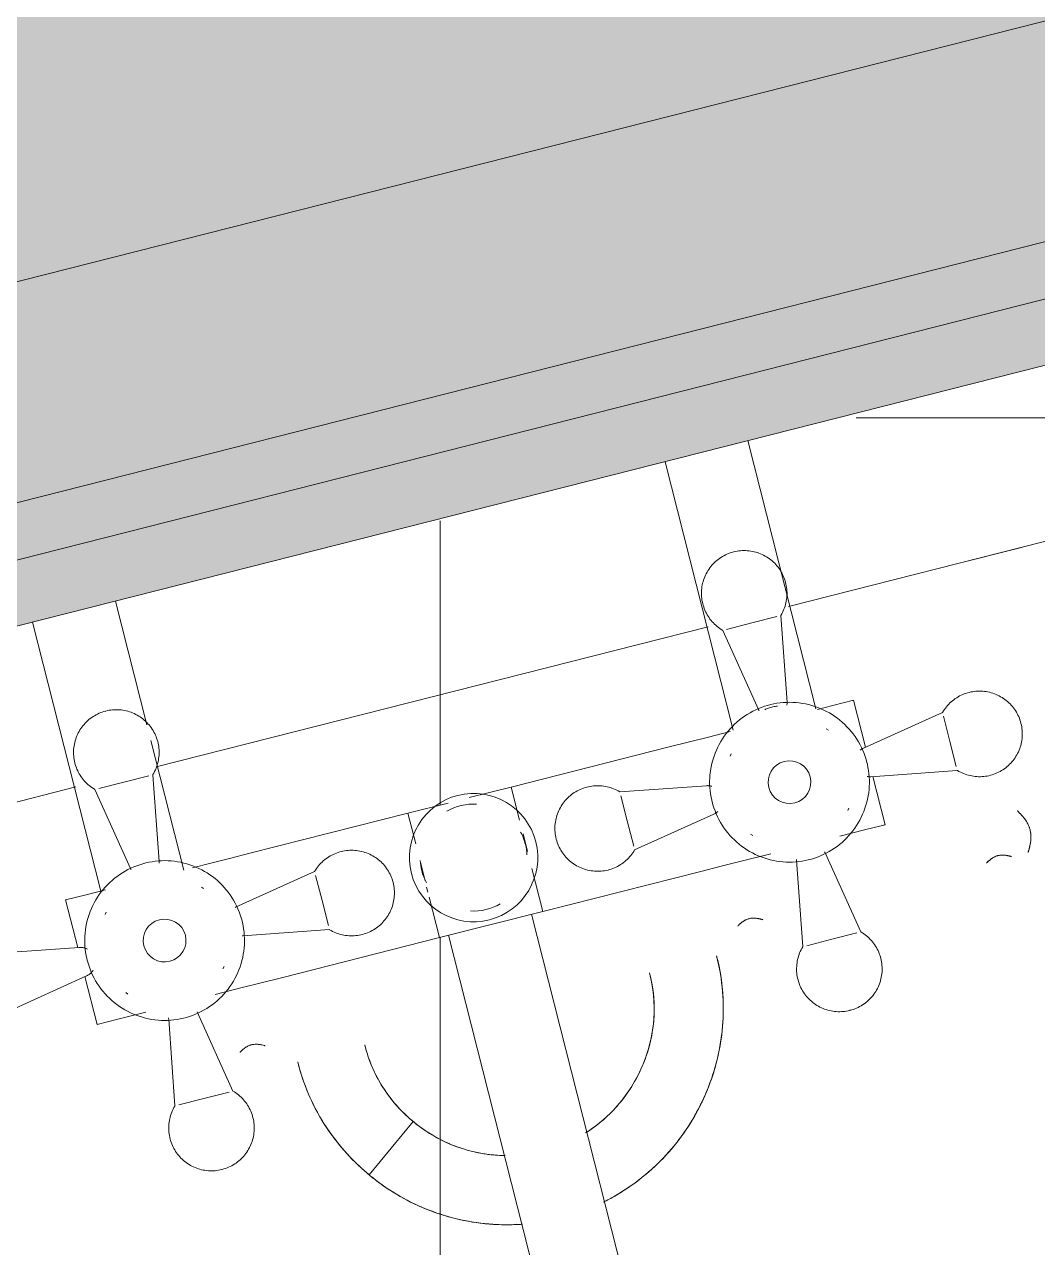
# Model space of a CAD drawing. Header units: metres. Extents: x -227.9 to -140, y 38 to 92.1.
# Drawn here: x -158.7971 to -158.5603, y 60.7061 to 60.9919 of the extents above; entities that cross this region are included whole.
import ezdxf

# ---------------------------------------------------------------- set-up
doc = ezdxf.new("R2010")
doc.units = ezdxf.units.M
for name, color, linetype, lineweight in [('A-FLOR-PATT', 7, 'Continuous', 5), ('A-WALL', 7, 'Continuous', 5), ('I-WALL', 7, 'Continuous', 5), ('Q-SPCQ', 7, 'Continuous', 5)]:
    doc.layers.add(name, color=color, linetype=linetype, lineweight=lineweight)

msp = doc.modelspace()

# ---------------------------------------------------------------- hatches: boundary and pattern name
at = {"layer": 'I-WALL', "true_color": 0xaaaaaa}
for points in [[(-158.99726, 60.88143), (-158.35418, 61.04456), (-158.37874, 61.1415), (-159.02187, 60.97836), (-159.00442, 60.90966)], [(-159.03342, 60.82067), (-158.39037, 60.9838), (-158.40265, 61.03227), (-159.04572, 60.86914)], [(-159.04282, 60.80488), (-158.39977, 60.968), (-158.40297, 60.98061), (-159.04602, 60.81748)], [(-159.05367, 60.78665), (-158.41063, 60.94977), (-158.41431, 60.96432), (-159.05736, 60.80119)]]:
    msp.add_hatch(color=253, dxfattribs=at).paths.add_polyline_path(points)

# ---------------------------------------------------------------- linework, layer by layer
at = {"layer": 'A-FLOR-PATT', "color": 9, "linetype": 'Continuous', "true_color": 0xc0c0c0}
for p, q in [((-158.60275, 60.9), (-158.39802, 60.9)), ((-158.7, 60.80955), (-158.7, 60.87591)), ((-158.7, 59.90265), (-158.7, 60.77852))]:
    msp.add_line(p, q, dxfattribs=at)
at = {"layer": 'A-WALL'}
for p, q in [((-158.99726, 60.88143), (-158.35418, 61.04456)), ((-159.03342, 60.82067), (-158.39037, 60.9838))]:
    msp.add_line(p, q, dxfattribs=at)
at = {"layer": 'I-WALL', "lineweight": 13}
for p, q in [((-159.04282, 60.80488), (-158.39977, 60.968)), ((-159.05367, 60.78665), (-158.41063, 60.94977))]:
    msp.add_line(p, q, dxfattribs=at)
at = {"layer": 'Q-SPCQ', "color": 9, "lineweight": 9, "true_color": 0xc0c0c0}
for p, q in [((-158.61214, 60.83197), (-158.62801, 60.89463)), ((-158.6474, 60.88971), (-158.6315, 60.82696)), ((-158.61855, 60.8559), (-158.53453, 60.87718)), ((-158.57961, 60.86576), (-158.5641, 60.86969)), ((-158.5641, 60.86969), (-158.57961, 60.86576)), ((-158.76851, 60.82822), (-158.77583, 60.85713)), ((-158.62714, 60.85202), (-158.62126, 60.85351)), ((-158.61889, 60.83351), (-158.62035, 60.85374)), ((-158.79522, 60.85221), (-158.7793, 60.78938)), ((-158.76638, 60.81844), (-158.63728, 60.85115)), ((-158.63301, 60.85053), (-158.62714, 60.85202)), ((-158.63392, 60.8503), (-158.62557, 60.83182)), ((-158.60818, 60.83274), (-158.60333, 60.83396)), ((-158.60333, 60.83396), (-158.6035, 60.83392)), ((-158.60055, 60.82297), (-158.60333, 60.83396)), ((-158.61178, 60.83182), (-158.60818, 60.83274)), ((-158.58253, 60.83113), (-158.60102, 60.82278)), ((-158.5823, 60.83023), (-158.58081, 60.82435)), ((-158.64165, 60.82426), (-158.63726, 60.82537)), ((-158.63726, 60.82537), (-158.63214, 60.82666)), ((-158.60922, 60.82696), (-158.60971, 60.82731)), ((-158.75991, 60.79429), (-158.76759, 60.82458)), ((-158.68335, 60.81369), (-158.64642, 60.82305)), ((-158.64642, 60.82305), (-158.64165, 60.82426)), ((-158.58081, 60.82435), (-158.57932, 60.81847)), ((-158.63194, 60.82146), (-158.63219, 60.82091)), ((-158.7739, 60.81484), (-158.76803, 60.81632)), ((-158.76566, 60.79632), (-158.76712, 60.81656)), ((-158.59933, 60.8161), (-158.57909, 60.81756)), ((-158.87091, 60.79196), (-158.78511, 60.8137)), ((-158.77978, 60.81335), (-158.7739, 60.81484)), ((-158.69315, 60.81121), (-158.68335, 60.81369)), ((-158.68335, 60.81369), (-158.6814, 60.80597)), ((-158.63771, 60.814), (-158.65794, 60.81254)), ((-158.59597, 60.80488), (-158.59882, 60.81616)), ((-158.78069, 60.81312), (-158.77234, 60.79463)), ((-158.65622, 60.80575), (-158.65771, 60.81163)), ((-158.7075, 60.80757), (-158.6981, 60.80995)), ((-158.60467, 60.80817), (-158.60442, 60.80872)), ((-158.74443, 60.79821), (-158.7075, 60.80757)), ((-158.7075, 60.80757), (-158.70568, 60.80042)), ((-158.65473, 60.79988), (-158.65622, 60.80575)), ((-158.6545, 60.79897), (-158.63602, 60.80732)), ((-158.59597, 60.80488), (-158.60081, 60.80365)), ((-158.59613, 60.80484), (-158.59597, 60.80488)), ((-158.68057, 60.80272), (-158.67953, 60.79861)), ((-158.6274, 60.80267), (-158.6269, 60.80232)), ((-158.60081, 60.80365), (-158.60651, 60.80221)), ((-158.75359, 60.79589), (-158.7492, 60.797)), ((-158.7492, 60.797), (-158.74443, 60.79821)), ((-158.62989, 60.79629), (-158.63428, 60.79518)), ((-158.62268, 60.79811), (-158.62989, 60.79629)), ((-158.61665, 60.79662), (-158.61666, 60.79676)), ((-158.61665, 60.79662), (-158.61519, 60.77638)), ((-158.60162, 60.77982), (-158.60997, 60.79831)), ((-158.75785, 60.79482), (-158.75359, 60.79589)), ((-158.7293, 60.79395), (-158.74779, 60.7856)), ((-158.70459, 60.79611), (-158.70349, 60.79177)), ((-158.67852, 60.79461), (-158.67599, 60.78461)), ((-158.63905, 60.79397), (-158.67599, 60.78461)), ((-158.63428, 60.79518), (-158.63905, 60.79397)), ((-158.72907, 60.79304), (-158.72758, 60.78716)), ((-158.78752, 60.7873), (-158.78267, 60.78853)), ((-158.78267, 60.78853), (-158.7782, 60.78966)), ((-158.75528, 60.78995), (-158.75577, 60.7903)), ((-158.70312, 60.79032), (-158.70283, 60.78914)), ((-158.70252, 60.78793), (-158.70013, 60.77849)), ((-158.78735, 60.78734), (-158.78752, 60.7873)), ((-158.78752, 60.7873), (-158.78469, 60.77616)), ((-158.7479, 60.78555), (-158.74779, 60.7856)), ((-158.72758, 60.78716), (-158.72609, 60.78129)), ((-158.778, 60.78445), (-158.77826, 60.7839)), ((-158.67599, 60.78461), (-158.70013, 60.77849)), ((-158.6479, 60.66277), (-158.6786, 60.78395)), ((-158.74609, 60.77892), (-158.72586, 60.78038)), ((-158.60253, 60.77959), (-158.60841, 60.7781)), ((-158.74609, 60.77892), (-158.74623, 60.77891)), ((-158.70013, 60.77849), (-158.73707, 60.76913)), ((-158.69799, 60.77903), (-158.6612, 60.63385)), ((-158.60841, 60.7781), (-158.61428, 60.77661)), ((-158.78432, 60.77621), (-158.80456, 60.77475)), ((-158.75073, 60.77116), (-158.75048, 60.77171)), ((-158.80112, 60.76118), (-158.78263, 60.76953)), ((-158.78298, 60.76939), (-158.78015, 60.75822)), ((-158.74184, 60.76792), (-158.74622, 60.76681)), ((-158.73707, 60.76913), (-158.74184, 60.76792)), ((-158.77346, 60.76567), (-158.77297, 60.76531)), ((-158.74622, 60.76681), (-158.75257, 60.7652)), ((-158.7753, 60.75944), (-158.78015, 60.75822)), ((-158.76874, 60.76111), (-158.7753, 60.75944)), ((-158.76342, 60.75943), (-158.76196, 60.7392)), ((-158.74839, 60.74263), (-158.75674, 60.76112)), ((-158.78015, 60.75822), (-158.77998, 60.75826)), ((-158.7493, 60.7424), (-158.75518, 60.74092)), ((-158.75518, 60.74092), (-158.76105, 60.73943))]:
    msp.add_line(p, q, dxfattribs=at)
at = {"layer": 'Q-SPCQ', "color": 9, "lineweight": 9, "true_color": 0xc0c0c0, "flags": 128}
for points in [[(-158.63392, 60.8503), (-158.63426, 60.85051), (-158.6346, 60.85073), (-158.63492, 60.85097), (-158.63523, 60.85122), (-158.63554, 60.85148), (-158.63583, 60.85175), (-158.63611, 60.85203), (-158.63639, 60.85232), (-158.63664, 60.85263), (-158.63689, 60.85294), (-158.63712, 60.85327), (-158.63734, 60.8536), (-158.63755, 60.85395), (-158.63774, 60.8543), (-158.63792, 60.85465), (-158.63809, 60.85502), (-158.63824, 60.85539), (-158.63837, 60.85577), (-158.63849, 60.85615), (-158.6386, 60.85653), (-158.63868, 60.85692), (-158.63876, 60.85732), (-158.63881, 60.85771), (-158.63886, 60.85811), (-158.63888, 60.85851), (-158.63889, 60.85891), (-158.63888, 60.85931), (-158.63886, 60.85971), (-158.63882, 60.86011), (-158.63877, 60.8605), (-158.6387, 60.8609), (-158.63861, 60.86129), (-158.63851, 60.86167), (-158.63839, 60.86206), (-158.63826, 60.86243), (-158.63811, 60.86281), (-158.63795, 60.86317), (-158.63778, 60.86353), (-158.63759, 60.86388), (-158.63738, 60.86423), (-158.63716, 60.86456), (-158.63693, 60.86489), (-158.63669, 60.86521), (-158.63643, 60.86551), (-158.63616, 60.86581), (-158.63588, 60.86609), (-158.63559, 60.86637), (-158.63529, 60.86663), (-158.63498, 60.86688), (-158.63465, 60.86712), (-158.63432, 60.86734), (-158.63398, 60.86755), (-158.63364, 60.86775), (-158.63328, 60.86793), (-158.63292, 60.8681), (-158.63255, 60.86825), (-158.63217, 60.86839), (-158.63179, 60.86852), (-158.63141, 60.86862), (-158.63135, 60.86864)], [(-158.63135, 60.86864), (-158.63096, 60.86873), (-158.63056, 60.8688), (-158.63017, 60.86886), (-158.62977, 60.86891), (-158.62937, 60.86893), (-158.62897, 60.86894), (-158.62857, 60.86894), (-158.62817, 60.86892), (-158.62777, 60.86888), (-158.62738, 60.86883), (-158.62698, 60.86876), (-158.62659, 60.86868), (-158.62621, 60.86858), (-158.62582, 60.86846), (-158.62544, 60.86833), (-158.62507, 60.86819), (-158.62471, 60.86803), (-158.62435, 60.86785), (-158.62399, 60.86766), (-158.62365, 60.86746), (-158.62331, 60.86724), (-158.62298, 60.86701), (-158.62267, 60.86677), (-158.62236, 60.86652), (-158.62206, 60.86625), (-158.62177, 60.86597), (-158.6215, 60.86568), (-158.62124, 60.86538), (-158.62098, 60.86507), (-158.62075, 60.86475), (-158.62052, 60.86442), (-158.62031, 60.86408), (-158.62011, 60.86373), (-158.61993, 60.86338), (-158.61976, 60.86301), (-158.6196, 60.86264), (-158.61946, 60.86227), (-158.61933, 60.86189), (-158.61922, 60.86151), (-158.61913, 60.86112), (-158.61905, 60.86073), (-158.61899, 60.86033), (-158.61894, 60.85993), (-158.61891, 60.85953), (-158.61889, 60.85913), (-158.61889, 60.85873), (-158.61891, 60.85833), (-158.61894, 60.85794), (-158.61899, 60.85754), (-158.61905, 60.85714), (-158.61913, 60.85675), (-158.61923, 60.85636), (-158.61934, 60.85598), (-158.61947, 60.8556), (-158.61961, 60.85523), (-158.61976, 60.85486), (-158.61993, 60.8545), (-158.62012, 60.85414), (-158.62032, 60.85379), (-158.62035, 60.85374)], [(-158.60021, 60.8194), (-158.60041, 60.82012), (-158.60063, 60.82083), (-158.60089, 60.82153), (-158.60117, 60.82222), (-158.60148, 60.8229), (-158.60182, 60.82357), (-158.60218, 60.82422), (-158.60257, 60.82486), (-158.60298, 60.82548), (-158.60342, 60.82609), (-158.60389, 60.82667), (-158.60437, 60.82724), (-158.60488, 60.82779), (-158.60541, 60.82831), (-158.60596, 60.82882), (-158.60653, 60.8293), (-158.60712, 60.82976), (-158.60772, 60.83019), (-158.60835, 60.83061), (-158.60899, 60.83099), (-158.60964, 60.83135), (-158.61031, 60.83168), (-158.61099, 60.83199), (-158.61168, 60.83227), (-158.61239, 60.83252), (-158.6131, 60.83274), (-158.61382, 60.83294), (-158.61455, 60.8331), (-158.61528, 60.83324), (-158.61602, 60.83334), (-158.61676, 60.83342), (-158.61751, 60.83347), (-158.61826, 60.83348), (-158.619, 60.83347), (-158.61975, 60.83343), (-158.62049, 60.83335), (-158.62123, 60.83325), (-158.62197, 60.83312), (-158.62269, 60.83296), (-158.62342, 60.83277), (-158.62413, 60.83255), (-158.62484, 60.8323), (-158.62553, 60.83203), (-158.62621, 60.83173), (-158.62688, 60.8314), (-158.62754, 60.83104), (-158.62818, 60.83066), (-158.62881, 60.83025), (-158.62941, 60.82982), (-158.63, 60.82936), (-158.63058, 60.82888), (-158.63113, 60.82838), (-158.63166, 60.82786), (-158.63217, 60.82731), (-158.63266, 60.82675), (-158.63313, 60.82616), (-158.63357, 60.82556), (-158.63399, 60.82494), (-158.63438, 60.82431), (-158.63475, 60.82366), (-158.63509, 60.82299), (-158.6354, 60.82232), (-158.63569, 60.82163), (-158.63594, 60.82093), (-158.63618, 60.82022), (-158.63638, 60.8195), (-158.63655, 60.81877), (-158.63669, 60.81804), (-158.63681, 60.8173), (-158.63689, 60.81656), (-158.63695, 60.81581), (-158.63697, 60.81507), (-158.63697, 60.81432), (-158.63693, 60.81357), (-158.63687, 60.81283), (-158.63677, 60.81209), (-158.63665, 60.81135), (-158.6365, 60.81062), (-158.6364, 60.81023)], [(-158.61889, 60.83351), (-158.61888, 60.83337), (-158.61888, 60.83323), (-158.61889, 60.83309), (-158.6189, 60.83295), (-158.61891, 60.83281)], [(-158.58253, 60.83113), (-158.58232, 60.83148), (-158.5821, 60.83181), (-158.58187, 60.83213), (-158.58162, 60.83245), (-158.58136, 60.83275), (-158.58109, 60.83304), (-158.5808, 60.83333), (-158.58051, 60.8336), (-158.5802, 60.83386), (-158.57989, 60.8341), (-158.57956, 60.83434), (-158.57923, 60.83456), (-158.57889, 60.83476), (-158.57854, 60.83496), (-158.57818, 60.83513), (-158.57782, 60.8353), (-158.57745, 60.83545), (-158.57707, 60.83558), (-158.57669, 60.8357), (-158.5763, 60.83581), (-158.57591, 60.8359), (-158.57552, 60.83597), (-158.57512, 60.83603), (-158.57472, 60.83607), (-158.57432, 60.83609), (-158.57392, 60.8361), (-158.57352, 60.8361), (-158.57313, 60.83607), (-158.57273, 60.83603), (-158.57233, 60.83598), (-158.57194, 60.83591), (-158.57155, 60.83582), (-158.57116, 60.83572), (-158.57078, 60.83561), (-158.5704, 60.83547), (-158.57003, 60.83533), (-158.56966, 60.83517), (-158.5693, 60.83499), (-158.56895, 60.8348), (-158.56861, 60.83459), (-158.56827, 60.83438), (-158.56795, 60.83414), (-158.56763, 60.8339), (-158.56732, 60.83364), (-158.56703, 60.83338), (-158.56674, 60.83309), (-158.56647, 60.8328), (-158.5662, 60.8325), (-158.56595, 60.83219), (-158.56572, 60.83187), (-158.56549, 60.83154), (-158.56528, 60.8312), (-158.56509, 60.83085), (-158.5649, 60.83049), (-158.56474, 60.83013), (-158.56458, 60.82976), (-158.56444, 60.82938), (-158.56432, 60.829), (-158.56421, 60.82862), (-158.5642, 60.82856)], [(-158.78069, 60.81312), (-158.78103, 60.81332), (-158.78136, 60.81355), (-158.78169, 60.81378), (-158.782, 60.81403), (-158.78231, 60.81429), (-158.7826, 60.81456), (-158.78288, 60.81484), (-158.78315, 60.81514), (-158.78341, 60.81544), (-158.78366, 60.81576), (-158.78389, 60.81608), (-158.78411, 60.81642), (-158.78432, 60.81676), (-158.78451, 60.81711), (-158.78469, 60.81747), (-158.78486, 60.81783), (-158.785, 60.8182), (-158.78514, 60.81858), (-158.78526, 60.81896), (-158.78536, 60.81935), (-158.78545, 60.81974), (-158.78552, 60.82013), (-158.78558, 60.82053), (-158.78562, 60.82092), (-158.78565, 60.82132), (-158.78566, 60.82172), (-158.78565, 60.82212), (-158.78563, 60.82252), (-158.78559, 60.82292), (-158.78554, 60.82332), (-158.78547, 60.82371), (-158.78538, 60.8241), (-158.78528, 60.82449), (-158.78516, 60.82487), (-158.78503, 60.82525), (-158.78488, 60.82562), (-158.78472, 60.82599), (-158.78454, 60.82635), (-158.78435, 60.8267), (-158.78415, 60.82704), (-158.78393, 60.82738), (-158.7837, 60.8277), (-158.78346, 60.82802), (-158.7832, 60.82833), (-158.78293, 60.82862), (-158.78265, 60.82891), (-158.78236, 60.82918), (-158.78206, 60.82944), (-158.78174, 60.82969), (-158.78142, 60.82993), (-158.78109, 60.83015), (-158.78075, 60.83036), (-158.7804, 60.83056), (-158.78005, 60.83074), (-158.77968, 60.83091), (-158.77931, 60.83107), (-158.77894, 60.8312), (-158.77856, 60.83133), (-158.77817, 60.83144), (-158.77811, 60.83145)], [(-158.77811, 60.83145), (-158.77772, 60.83154), (-158.77733, 60.83162), (-158.77694, 60.83168), (-158.77654, 60.83172), (-158.77614, 60.83175), (-158.77574, 60.83176), (-158.77534, 60.83175), (-158.77494, 60.83173), (-158.77454, 60.8317), (-158.77415, 60.83164), (-158.77375, 60.83158), (-158.77336, 60.83149), (-158.77297, 60.83139), (-158.77259, 60.83128), (-158.77221, 60.83115), (-158.77184, 60.831), (-158.77147, 60.83084), (-158.77111, 60.83067), (-158.77076, 60.83048), (-158.77042, 60.83027), (-158.77008, 60.83006), (-158.76975, 60.82983), (-158.76943, 60.82959), (-158.76913, 60.82933), (-158.76883, 60.82906), (-158.76854, 60.82878), (-158.76827, 60.82849), (-158.768, 60.82819), (-158.76775, 60.82788), (-158.76751, 60.82756), (-158.76729, 60.82723), (-158.76708, 60.82689), (-158.76688, 60.82654), (-158.76669, 60.82619), (-158.76652, 60.82583), (-158.76637, 60.82546), (-158.76623, 60.82508), (-158.7661, 60.8247), (-158.76599, 60.82432), (-158.7659, 60.82393), (-158.76582, 60.82354), (-158.76575, 60.82314), (-158.76571, 60.82275), (-158.76568, 60.82235), (-158.76566, 60.82195), (-158.76566, 60.82155), (-158.76568, 60.82115), (-158.76571, 60.82075), (-158.76576, 60.82035), (-158.76582, 60.81996), (-158.7659, 60.81957), (-158.766, 60.81918), (-158.76611, 60.81879), (-158.76623, 60.81841), (-158.76638, 60.81804), (-158.76653, 60.81767), (-158.7667, 60.81731), (-158.76689, 60.81696), (-158.76709, 60.81661), (-158.76712, 60.81656)], [(-158.62541, 60.83151), (-158.62548, 60.83163), (-158.62554, 60.83176), (-158.62557, 60.83182)], [(-158.5642, 60.82856), (-158.56411, 60.82817), (-158.56403, 60.82778), (-158.56397, 60.82738), (-158.56393, 60.82698), (-158.5639, 60.82658), (-158.56389, 60.82618), (-158.56389, 60.82578), (-158.56392, 60.82538), (-158.56395, 60.82499), (-158.564, 60.82459), (-158.56407, 60.8242), (-158.56416, 60.8238), (-158.56426, 60.82342), (-158.56437, 60.82303), (-158.5645, 60.82266), (-158.56465, 60.82228), (-158.56481, 60.82192), (-158.56498, 60.82156), (-158.56517, 60.8212), (-158.56537, 60.82086), (-158.56559, 60.82052), (-158.56582, 60.8202), (-158.56606, 60.81988), (-158.56632, 60.81957), (-158.56659, 60.81927), (-158.56686, 60.81899), (-158.56715, 60.81871), (-158.56746, 60.81845), (-158.56777, 60.8182), (-158.56809, 60.81796), (-158.56842, 60.81773), (-158.56876, 60.81752), (-158.5691, 60.81732), (-158.56946, 60.81714), (-158.56982, 60.81697), (-158.57019, 60.81681), (-158.57056, 60.81667), (-158.57094, 60.81655), (-158.57133, 60.81644), (-158.57172, 60.81634), (-158.57211, 60.81626), (-158.5725, 60.8162), (-158.5729, 60.81615), (-158.5733, 60.81612), (-158.5737, 60.8161), (-158.5741, 60.8161), (-158.5745, 60.81612), (-158.5749, 60.81615), (-158.5753, 60.8162), (-158.57569, 60.81627), (-158.57608, 60.81635), (-158.57647, 60.81644), (-158.57685, 60.81655), (-158.57723, 60.81668), (-158.57761, 60.81682), (-158.57798, 60.81698), (-158.57834, 60.81715), (-158.57869, 60.81733), (-158.57904, 60.81753), (-158.57909, 60.81756)], [(-158.60181, 60.82229), (-158.6017, 60.82238), (-158.60158, 60.82246), (-158.60147, 60.82254), (-158.60135, 60.82261), (-158.60123, 60.82268), (-158.6011, 60.82274), (-158.60102, 60.82278)], [(-158.6364, 60.81023), (-158.6362, 60.80951), (-158.63598, 60.8088), (-158.63572, 60.8081), (-158.63544, 60.80741), (-158.63513, 60.80673), (-158.63479, 60.80606), (-158.63443, 60.80541), (-158.63404, 60.80477), (-158.63363, 60.80415), (-158.63319, 60.80355), (-158.63272, 60.80296), (-158.63224, 60.80239), (-158.63173, 60.80184), (-158.6312, 60.80132), (-158.63065, 60.80081), (-158.63008, 60.80033), (-158.62949, 60.79987), (-158.62889, 60.79944), (-158.62826, 60.79903), (-158.62762, 60.79864), (-158.62697, 60.79828), (-158.6263, 60.79795), (-158.62562, 60.79764), (-158.62493, 60.79736), (-158.62422, 60.79711), (-158.62351, 60.79689), (-158.62279, 60.79669), (-158.62206, 60.79653), (-158.62133, 60.79639), (-158.62059, 60.79629), (-158.61985, 60.79621), (-158.6191, 60.79616), (-158.61835, 60.79615), (-158.61761, 60.79616), (-158.61686, 60.7962), (-158.61612, 60.79628), (-158.61538, 60.79638), (-158.61465, 60.79651), (-158.61392, 60.79667), (-158.61319, 60.79686), (-158.61248, 60.79708), (-158.61178, 60.79733), (-158.61108, 60.7976), (-158.6104, 60.7979), (-158.60973, 60.79823), (-158.60907, 60.79859), (-158.60843, 60.79897), (-158.60781, 60.79938), (-158.6072, 60.79981), (-158.60661, 60.80027), (-158.60603, 60.80075), (-158.60548, 60.80125), (-158.60495, 60.80177), (-158.60444, 60.80232), (-158.60395, 60.80288), (-158.60348, 60.80347), (-158.60304, 60.80407), (-158.60262, 60.80469), (-158.60223, 60.80532), (-158.60186, 60.80597), (-158.60152, 60.80664), (-158.60121, 60.80732), (-158.60092, 60.808), (-158.60067, 60.80871), (-158.60044, 60.80942), (-158.60023, 60.81013), (-158.60006, 60.81086), (-158.59992, 60.81159), (-158.5998, 60.81233), (-158.59972, 60.81307), (-158.59966, 60.81382), (-158.59964, 60.81456), (-158.59964, 60.81531), (-158.59968, 60.81606), (-158.59974, 60.8168), (-158.59984, 60.81754), (-158.59996, 60.81828), (-158.60011, 60.81901), (-158.60021, 60.8194)], [(-158.67284, 60.80154), (-158.67293, 60.80193), (-158.67301, 60.80233), (-158.67306, 60.80272), (-158.67311, 60.80312), (-158.67313, 60.80352), (-158.67315, 60.80392), (-158.67314, 60.80432), (-158.67312, 60.80472), (-158.67308, 60.80512), (-158.67303, 60.80551), (-158.67296, 60.80591), (-158.67288, 60.8063), (-158.67278, 60.80668), (-158.67266, 60.80707), (-158.67253, 60.80745), (-158.67239, 60.80782), (-158.67223, 60.80818), (-158.67205, 60.80854), (-158.67186, 60.8089), (-158.67166, 60.80924), (-158.67145, 60.80958), (-158.67122, 60.80991), (-158.67097, 60.81022), (-158.67072, 60.81053), (-158.67045, 60.81083), (-158.67017, 60.81112), (-158.66988, 60.81139), (-158.66958, 60.81165), (-158.66927, 60.81191), (-158.66895, 60.81214), (-158.66862, 60.81237), (-158.66828, 60.81258), (-158.66793, 60.81278), (-158.66758, 60.81296), (-158.66721, 60.81313), (-158.66685, 60.81329), (-158.66647, 60.81343), (-158.66609, 60.81356), (-158.66571, 60.81367), (-158.66532, 60.81376), (-158.66493, 60.81384), (-158.66453, 60.8139), (-158.66413, 60.81395), (-158.66374, 60.81398), (-158.66334, 60.814), (-158.66294, 60.814), (-158.66254, 60.81398), (-158.66214, 60.81395), (-158.66174, 60.8139), (-158.66135, 60.81384), (-158.66095, 60.81376), (-158.66057, 60.81366), (-158.66018, 60.81355), (-158.6598, 60.81342), (-158.65943, 60.81328), (-158.65906, 60.81313), (-158.6587, 60.81295), (-158.65834, 60.81277), (-158.658, 60.81257), (-158.65794, 60.81254)], [(-158.63771, 60.814), (-158.63757, 60.81401), (-158.63743, 60.81401), (-158.63729, 60.814), (-158.63715, 60.81399), (-158.63701, 60.81398), (-158.63687, 60.81396), (-158.63674, 60.81393), (-158.6366, 60.8139), (-158.63646, 60.81386)], [(-158.59933, 60.8161), (-158.59947, 60.8161), (-158.59961, 60.81609), (-158.59975, 60.8161), (-158.59989, 60.81611), (-158.60002, 60.81612), (-158.60016, 60.81614)], [(-158.63504, 60.80797), (-158.63515, 60.80788), (-158.63525, 60.80779), (-158.63536, 60.8077), (-158.63548, 60.80762), (-158.63559, 60.80755), (-158.63571, 60.80747), (-158.63584, 60.80741), (-158.63596, 60.80734), (-158.63602, 60.80732)], [(-158.6545, 60.79897), (-158.65471, 60.79863), (-158.65493, 60.79829), (-158.65517, 60.79797), (-158.65542, 60.79765), (-158.65568, 60.79735), (-158.65595, 60.79706), (-158.65623, 60.79678), (-158.65653, 60.7965), (-158.65683, 60.79625), (-158.65715, 60.796), (-158.65747, 60.79577), (-158.6578, 60.79555), (-158.65815, 60.79534), (-158.6585, 60.79515), (-158.65885, 60.79497), (-158.65922, 60.7948), (-158.65959, 60.79465), (-158.65997, 60.79452), (-158.66035, 60.7944), (-158.66073, 60.79429), (-158.66112, 60.79421), (-158.66152, 60.79413), (-158.66191, 60.79408), (-158.66231, 60.79403), (-158.66271, 60.79401), (-158.66311, 60.794), (-158.66351, 60.79401), (-158.66391, 60.79403), (-158.66431, 60.79407), (-158.6647, 60.79412), (-158.6651, 60.79419), (-158.66549, 60.79428), (-158.66588, 60.79438), (-158.66626, 60.7945), (-158.66664, 60.79463), (-158.66701, 60.79477), (-158.66737, 60.79494), (-158.66773, 60.79511), (-158.66808, 60.7953), (-158.66843, 60.79551), (-158.66876, 60.79573), (-158.66909, 60.79596), (-158.66941, 60.7962), (-158.66971, 60.79646), (-158.67001, 60.79673), (-158.67029, 60.79701), (-158.67057, 60.7973), (-158.67083, 60.7976), (-158.67108, 60.79791), (-158.67132, 60.79823), (-158.67154, 60.79857), (-158.67175, 60.79891), (-158.67195, 60.79925), (-158.67213, 60.79961), (-158.6723, 60.79997), (-158.67245, 60.80034), (-158.67259, 60.80072), (-158.67272, 60.8011), (-158.67282, 60.80148), (-158.67284, 60.80154)], [(-158.74627, 60.78239), (-158.74647, 60.78311), (-158.7467, 60.78382), (-158.74695, 60.78453), (-158.74723, 60.78522), (-158.74754, 60.7859), (-158.74788, 60.78656), (-158.74824, 60.78721), (-158.74863, 60.78785), (-158.74905, 60.78847), (-158.74949, 60.78908), (-158.74995, 60.78966), (-158.75043, 60.79023), (-158.75094, 60.79078), (-158.75147, 60.7913), (-158.75202, 60.79181), (-158.75259, 60.79229), (-158.75318, 60.79275), (-158.75379, 60.79319), (-158.75441, 60.7936), (-158.75505, 60.79398), (-158.7557, 60.79434), (-158.75637, 60.79468), (-158.75705, 60.79498), (-158.75775, 60.79526), (-158.75845, 60.79551), (-158.75916, 60.79573), (-158.75988, 60.79593), (-158.76061, 60.79609), (-158.76135, 60.79623), (-158.76208, 60.79634), (-158.76283, 60.79641), (-158.76357, 60.79646), (-158.76432, 60.79648), (-158.76507, 60.79646), (-158.76581, 60.79642), (-158.76655, 60.79635), (-158.76729, 60.79624), (-158.76803, 60.79611), (-158.76876, 60.79595), (-158.76948, 60.79576), (-158.77019, 60.79554), (-158.7709, 60.7953), (-158.77159, 60.79502), (-158.77228, 60.79472), (-158.77294, 60.79439), (-158.7736, 60.79403), (-158.77424, 60.79365), (-158.77487, 60.79324), (-158.77548, 60.79281), (-158.77607, 60.79235), (-158.77664, 60.79187), (-158.77719, 60.79137), (-158.77773, 60.79085), (-158.77824, 60.7903), (-158.77872, 60.78974), (-158.77919, 60.78916), (-158.77963, 60.78855), (-158.78005, 60.78794), (-158.78044, 60.7873), (-158.78081, 60.78665), (-158.78115, 60.78599), (-158.78146, 60.78531), (-158.78175, 60.78462), (-158.78201, 60.78392), (-158.78224, 60.78321), (-158.78244, 60.78249), (-158.78261, 60.78176), (-158.78276, 60.78103), (-158.78287, 60.78029), (-158.78295, 60.77955), (-158.78301, 60.7788), (-158.78303, 60.77806), (-158.78303, 60.77731), (-158.78299, 60.77657), (-158.78293, 60.77582), (-158.78284, 60.77508), (-158.78271, 60.77435), (-158.78256, 60.77361), (-158.78246, 60.77322)], [(-158.76566, 60.79632), (-158.76565, 60.79618), (-158.76565, 60.79604), (-158.76565, 60.7959)], [(-158.7293, 60.79395), (-158.72909, 60.79429), (-158.72887, 60.79462), (-158.72863, 60.79495), (-158.72839, 60.79526), (-158.72813, 60.79556), (-158.72786, 60.79586), (-158.72757, 60.79614), (-158.72728, 60.79641), (-158.72697, 60.79667), (-158.72666, 60.79692), (-158.72633, 60.79715), (-158.726, 60.79737), (-158.72566, 60.79758), (-158.72531, 60.79777), (-158.72495, 60.79795), (-158.72458, 60.79811), (-158.72421, 60.79826), (-158.72384, 60.7984), (-158.72345, 60.79852), (-158.72307, 60.79862), (-158.72268, 60.79871), (-158.72229, 60.79878), (-158.72189, 60.79884), (-158.72149, 60.79888), (-158.72109, 60.79891), (-158.72069, 60.79892), (-158.72029, 60.79891), (-158.71989, 60.79889), (-158.7195, 60.79885), (-158.7191, 60.79879), (-158.71871, 60.79872), (-158.71831, 60.79864), (-158.71793, 60.79854), (-158.71755, 60.79842), (-158.71717, 60.79829), (-158.7168, 60.79814), (-158.71643, 60.79798), (-158.71607, 60.7978), (-158.71572, 60.79761), (-158.71538, 60.79741), (-158.71504, 60.79719), (-158.71471, 60.79696), (-158.7144, 60.79671), (-158.71409, 60.79646), (-158.71379, 60.79619), (-158.71351, 60.79591), (-158.71323, 60.79562), (-158.71297, 60.79531), (-158.71272, 60.795), (-158.71249, 60.79468), (-158.71226, 60.79435), (-158.71205, 60.79401), (-158.71185, 60.79366), (-158.71167, 60.7933), (-158.7115, 60.79294), (-158.71135, 60.79257), (-158.71121, 60.7922), (-158.71109, 60.79182), (-158.71098, 60.79143), (-158.71096, 60.79137)], [(-158.61009, 60.79854), (-158.61002, 60.79842), (-158.60997, 60.79831)], [(-158.77222, 60.7944), (-158.77229, 60.79452), (-158.77234, 60.79463)], [(-158.71096, 60.79137), (-158.71087, 60.79098), (-158.7108, 60.79059), (-158.71074, 60.79019), (-158.7107, 60.7898), (-158.71067, 60.7894), (-158.71066, 60.789), (-158.71066, 60.7886), (-158.71068, 60.7882), (-158.71072, 60.7878), (-158.71077, 60.7874), (-158.71084, 60.78701), (-158.71092, 60.78662), (-158.71102, 60.78623), (-158.71114, 60.78585), (-158.71127, 60.78547), (-158.71142, 60.7851), (-158.71158, 60.78473), (-158.71175, 60.78437), (-158.71194, 60.78402), (-158.71214, 60.78367), (-158.71236, 60.78334), (-158.71259, 60.78301), (-158.71283, 60.78269), (-158.71309, 60.78238), (-158.71335, 60.78209), (-158.71363, 60.7818), (-158.71392, 60.78152), (-158.71422, 60.78126), (-158.71453, 60.78101), (-158.71486, 60.78077), (-158.71519, 60.78055), (-158.71552, 60.78033), (-158.71587, 60.78014), (-158.71623, 60.77995), (-158.71659, 60.77978), (-158.71696, 60.77963), (-158.71733, 60.77949), (-158.71771, 60.77936), (-158.7181, 60.77925), (-158.71849, 60.77915), (-158.71888, 60.77908), (-158.71927, 60.77901), (-158.71967, 60.77897), (-158.72007, 60.77893), (-158.72047, 60.77892), (-158.72087, 60.77892), (-158.72127, 60.77893), (-158.72167, 60.77897), (-158.72206, 60.77902), (-158.72246, 60.77908), (-158.72285, 60.77916), (-158.72324, 60.77925), (-158.72362, 60.77937), (-158.724, 60.77949), (-158.72438, 60.77963), (-158.72474, 60.77979), (-158.72511, 60.77996), (-158.72546, 60.78015), (-158.72581, 60.78034), (-158.72586, 60.78038)], [(-158.78246, 60.77322), (-158.78227, 60.7725), (-158.78204, 60.77179), (-158.78179, 60.77109), (-158.7815, 60.7704), (-158.78119, 60.76972), (-158.78086, 60.76905), (-158.78049, 60.7684), (-158.7801, 60.76776), (-158.77969, 60.76714), (-158.77925, 60.76654), (-158.77879, 60.76595), (-158.7783, 60.76538), (-158.77779, 60.76484), (-158.77726, 60.76431), (-158.77671, 60.76381), (-158.77615, 60.76332), (-158.77556, 60.76286), (-158.77495, 60.76243), (-158.77433, 60.76202), (-158.77369, 60.76163), (-158.77303, 60.76127), (-158.77236, 60.76094), (-158.77168, 60.76063), (-158.77099, 60.76035), (-158.77029, 60.7601), (-158.76957, 60.75988), (-158.76885, 60.75969), (-158.76813, 60.75952), (-158.76739, 60.75939), (-158.76665, 60.75928), (-158.76591, 60.7592), (-158.76516, 60.75916), (-158.76442, 60.75914), (-158.76367, 60.75915), (-158.76293, 60.7592), (-158.76218, 60.75927), (-158.76144, 60.75937), (-158.76071, 60.7595), (-158.75998, 60.75966), (-158.75926, 60.75985), (-158.75854, 60.76007), (-158.75784, 60.76032), (-158.75714, 60.76059), (-158.75646, 60.7609), (-158.75579, 60.76123), (-158.75514, 60.76158), (-158.75449, 60.76196), (-158.75387, 60.76237), (-158.75326, 60.7628), (-158.75267, 60.76326), (-158.7521, 60.76374), (-158.75154, 60.76424), (-158.75101, 60.76477), (-158.7505, 60.76531), (-158.75001, 60.76588), (-158.74955, 60.76646), (-158.7491, 60.76706), (-158.74869, 60.76768), (-158.74829, 60.76831), (-158.74793, 60.76897), (-158.74759, 60.76963), (-158.74727, 60.77031), (-158.74699, 60.771), (-158.74673, 60.7717), (-158.7465, 60.77241), (-158.7463, 60.77313), (-158.74612, 60.77385), (-158.74598, 60.77459), (-158.74587, 60.77532), (-158.74578, 60.77607), (-158.74573, 60.77681), (-158.7457, 60.77756), (-158.74571, 60.7783), (-158.74574, 60.77905), (-158.74581, 60.77979), (-158.7459, 60.78053), (-158.74602, 60.78127), (-158.74618, 60.782), (-158.74627, 60.78239)], [(-158.60162, 60.77982), (-158.60128, 60.77961), (-158.60095, 60.77939), (-158.60062, 60.77916), (-158.60031, 60.77891), (-158.60001, 60.77865), (-158.59971, 60.77838), (-158.59943, 60.77809), (-158.59916, 60.7778), (-158.5989, 60.77749), (-158.59865, 60.77718), (-158.59842, 60.77685), (-158.5982, 60.77652), (-158.59799, 60.77618), (-158.5978, 60.77583), (-158.59762, 60.77547), (-158.59746, 60.77511), (-158.59731, 60.77473), (-158.59717, 60.77436), (-158.59705, 60.77398), (-158.59695, 60.77359), (-158.59686, 60.7732), (-158.59679, 60.77281), (-158.59673, 60.77241), (-158.59669, 60.77201), (-158.59666, 60.77161), (-158.59665, 60.77121), (-158.59666, 60.77081), (-158.59668, 60.77042), (-158.59672, 60.77002), (-158.59678, 60.76962), (-158.59685, 60.76923), (-158.59693, 60.76884), (-158.59703, 60.76845), (-158.59715, 60.76807), (-158.59728, 60.76769), (-158.59743, 60.76732), (-158.59759, 60.76695), (-158.59777, 60.76659), (-158.59796, 60.76624), (-158.59816, 60.7659), (-158.59838, 60.76556), (-158.59861, 60.76524), (-158.59886, 60.76492), (-158.59911, 60.76461), (-158.59938, 60.76432), (-158.59966, 60.76403), (-158.59995, 60.76376), (-158.60025, 60.76349), (-158.60057, 60.76324), (-158.60089, 60.76301), (-158.60122, 60.76278), (-158.60156, 60.76257), (-158.60191, 60.76238), (-158.60226, 60.76219), (-158.60263, 60.76203), (-158.603, 60.76187), (-158.60337, 60.76173), (-158.60375, 60.76161), (-158.60414, 60.7615), (-158.6042, 60.76149)], [(-158.6042, 60.76149), (-158.60459, 60.76139), (-158.60498, 60.76132), (-158.60538, 60.76126), (-158.60577, 60.76122), (-158.60617, 60.76119), (-158.60657, 60.76118), (-158.60697, 60.76118), (-158.60737, 60.7612), (-158.60777, 60.76124), (-158.60817, 60.76129), (-158.60856, 60.76136), (-158.60895, 60.76145), (-158.60934, 60.76155), (-158.60972, 60.76166), (-158.6101, 60.76179), (-158.61047, 60.76194), (-158.61084, 60.7621), (-158.6112, 60.76227), (-158.61155, 60.76246), (-158.6119, 60.76266), (-158.61223, 60.76288), (-158.61256, 60.76311), (-158.61288, 60.76335), (-158.61319, 60.76361), (-158.61348, 60.76387), (-158.61377, 60.76415), (-158.61405, 60.76444), (-158.61431, 60.76474), (-158.61456, 60.76506), (-158.6148, 60.76538), (-158.61502, 60.76571), (-158.61524, 60.76605), (-158.61543, 60.76639), (-158.61562, 60.76675), (-158.61579, 60.76711), (-158.61594, 60.76748), (-158.61608, 60.76785), (-158.61621, 60.76823), (-158.61632, 60.76862), (-158.61641, 60.76901), (-158.61649, 60.7694), (-158.61656, 60.76979), (-158.6166, 60.77019), (-158.61664, 60.77059), (-158.61665, 60.77099), (-158.61665, 60.77139), (-158.61663, 60.77179), (-158.6166, 60.77219), (-158.61655, 60.77258), (-158.61649, 60.77298), (-158.61641, 60.77337), (-158.61631, 60.77376), (-158.6162, 60.77414), (-158.61608, 60.77452), (-158.61594, 60.7749), (-158.61578, 60.77527), (-158.61561, 60.77563), (-158.61542, 60.77598), (-158.61522, 60.77633), (-158.61519, 60.77638)], [(-158.78432, 60.77621), (-158.78418, 60.77621), (-158.78404, 60.77622), (-158.7839, 60.77621), (-158.78376, 60.7762), (-158.78363, 60.77619), (-158.78349, 60.77617), (-158.78335, 60.77614), (-158.78321, 60.77611), (-158.78308, 60.77607), (-158.78294, 60.77603), (-158.78281, 60.77598), (-158.78268, 60.77593), (-158.78256, 60.77587), (-158.78243, 60.77581)], [(-158.78109, 60.77088), (-158.78117, 60.77076), (-158.78125, 60.77065), (-158.78133, 60.77054), (-158.78142, 60.77043), (-158.78152, 60.77032), (-158.78161, 60.77022), (-158.78171, 60.77013), (-158.78182, 60.77004), (-158.78193, 60.76995), (-158.78204, 60.76986), (-158.78216, 60.76979), (-158.78228, 60.76971), (-158.7824, 60.76964), (-158.78252, 60.76958), (-158.78263, 60.76953)], [(-158.76342, 60.75943), (-158.76343, 60.75957), (-158.76343, 60.75971)], [(-158.74839, 60.74263), (-158.74805, 60.74243), (-158.74771, 60.7422), (-158.74739, 60.74197), (-158.74708, 60.74172), (-158.74677, 60.74146), (-158.74648, 60.74119), (-158.7462, 60.74091), (-158.74593, 60.74061), (-158.74567, 60.74031), (-158.74542, 60.73999), (-158.74519, 60.73967), (-158.74497, 60.73933), (-158.74476, 60.73899), (-158.74457, 60.73864), (-158.74439, 60.73828), (-158.74422, 60.73792), (-158.74407, 60.73755), (-158.74394, 60.73717), (-158.74382, 60.73679), (-158.74372, 60.7364), (-158.74363, 60.73601), (-158.74355, 60.73562), (-158.7435, 60.73522), (-158.74346, 60.73483), (-158.74343, 60.73443), (-158.74342, 60.73403), (-158.74343, 60.73363), (-158.74345, 60.73323), (-158.74349, 60.73283), (-158.74354, 60.73243), (-158.74361, 60.73204), (-158.7437, 60.73165), (-158.7438, 60.73126), (-158.74392, 60.73088), (-158.74405, 60.7305), (-158.7442, 60.73013), (-158.74436, 60.72977), (-158.74453, 60.72941), (-158.74473, 60.72905), (-158.74493, 60.72871), (-158.74515, 60.72838), (-158.74538, 60.72805), (-158.74562, 60.72773), (-158.74588, 60.72743), (-158.74615, 60.72713), (-158.74643, 60.72684), (-158.74672, 60.72657), (-158.74702, 60.72631), (-158.74733, 60.72606), (-158.74766, 60.72582), (-158.74799, 60.7256), (-158.74833, 60.72539), (-158.74868, 60.72519), (-158.74903, 60.72501), (-158.7494, 60.72484), (-158.74976, 60.72469), (-158.75014, 60.72455), (-158.75052, 60.72442), (-158.75091, 60.72431), (-158.75097, 60.7243)], [(-158.75097, 60.7243), (-158.75135, 60.72421), (-158.75175, 60.72413), (-158.75214, 60.72407), (-158.75254, 60.72403), (-158.75294, 60.724), (-158.75334, 60.72399), (-158.75374, 60.724), (-158.75414, 60.72402), (-158.75454, 60.72406), (-158.75493, 60.72411), (-158.75533, 60.72418), (-158.75572, 60.72426), (-158.75611, 60.72436), (-158.75649, 60.72447), (-158.75687, 60.72461), (-158.75724, 60.72475), (-158.75761, 60.72491), (-158.75797, 60.72509), (-158.75832, 60.72527), (-158.75866, 60.72548), (-158.759, 60.72569), (-158.75933, 60.72592), (-158.75965, 60.72617), (-158.75995, 60.72642), (-158.76025, 60.72669), (-158.76054, 60.72697), (-158.76081, 60.72726), (-158.76108, 60.72756), (-158.76133, 60.72787), (-158.76157, 60.72819), (-158.76179, 60.72852), (-158.762, 60.72886), (-158.7622, 60.72921), (-158.76239, 60.72956), (-158.76256, 60.72992), (-158.76271, 60.73029), (-158.76285, 60.73067), (-158.76298, 60.73105), (-158.76309, 60.73143), (-158.76318, 60.73182), (-158.76326, 60.73221), (-158.76332, 60.73261), (-158.76337, 60.733), (-158.7634, 60.7334), (-158.76342, 60.7338), (-158.76342, 60.7342), (-158.7634, 60.7346), (-158.76337, 60.735), (-158.76332, 60.7354), (-158.76326, 60.73579), (-158.76318, 60.73619), (-158.76308, 60.73657), (-158.76297, 60.73696), (-158.76285, 60.73734), (-158.7627, 60.73771), (-158.76255, 60.73808), (-158.76238, 60.73844), (-158.76219, 60.7388), (-158.76199, 60.73914), (-158.76196, 60.7392)], [(-158.71659, 60.72308), (-158.71401, 60.72619), (-158.71142, 60.72929), (-158.70884, 60.7324), (-158.70625, 60.7355)], [(-158.70625, 60.7355), (-158.70884, 60.7324), (-158.71142, 60.72929), (-158.71401, 60.72619), (-158.71659, 60.72308)]]:
    msp.add_lwpolyline(points, dxfattribs=at)
at = {"layer": 'Q-SPCQ', "color": 9, "lineweight": 9, "true_color": 0xc0c0c0}
for centre, radius, start, end in [((-158.61831, 60.81482), 0.005, 14.2178, 194.2178), ((-158.61831, 60.81482), 0.005, 194.2178, 14.2178), ((-158.69215, 60.7972), 0.015, 14.2178, 194.2178), ((-158.69215, 60.7972), 0.0125, 86.7599, 119.9901), ((-158.69215, 60.7972), 0.0125, 14.2178, 28.3175), ((-158.69215, 60.7972), 0.015, 194.2178, 14.2178), ((-158.69215, 60.7972), 0.0125, 3.082, 14.2178), ((-158.69215, 60.7972), 0.0125, 183.082, 194.2178), ((-158.69215, 60.7972), 0.0125, 194.2178, 208.3175), ((-158.69215, 60.7972), 0.0125, 266.7599, 299.9901), ((-158.76437, 60.77781), 0.005, 14.2178, 194.2178), ((-158.76437, 60.77781), 0.005, 194.2178, 14.2178)]:
    msp.add_arc(centre, radius, start, end, dxfattribs=at)
for points in [[(-158.62217, 60.83242), (-158.62236, 60.83238), (-158.62272, 60.83229), (-158.62322, 60.83213), (-158.62369, 60.83195), (-158.62397, 60.83182), (-158.6241, 60.83176)], [(-158.62112, 60.83259), (-158.62145, 60.83256), (-158.6218, 60.8325), (-158.62217, 60.83242)], [(-158.6455, 60.72956), (-158.64303, 60.73255), (-158.63866, 60.73924), (-158.6346, 60.7506), (-158.6333, 60.76252), (-158.63438, 60.77048), (-158.63536, 60.77427)]]:
    msp.add_open_spline(points, degree=3, dxfattribs=at)
for points, knots in [([(-158.565, 60.80809), (-158.56499, 60.80809), (-158.56495, 60.80806), (-158.56484, 60.80795), (-158.56474, 60.80783), (-158.5646, 60.80769), (-158.56443, 60.80753), (-158.56427, 60.80736), (-158.56414, 60.80722), (-158.56405, 60.80711), (-158.56394, 60.80699), (-158.5638, 60.80682), (-158.56361, 60.8066), (-158.56342, 60.80636), (-158.56327, 60.80616), (-158.56316, 60.80599), (-158.56305, 60.80583), (-158.56291, 60.8056), (-158.56272, 60.8053), (-158.56252, 60.80492), (-158.56237, 60.80459), (-158.56227, 60.80431), (-158.56218, 60.80403), (-158.56207, 60.80367), (-158.56199, 60.8033), (-158.56194, 60.80301), (-158.5619, 60.80272), (-158.56187, 60.80236), (-158.56187, 60.80192), (-158.56189, 60.80158), (-158.56191, 60.8013), (-158.56192, 60.80111), (-158.56194, 60.80091), (-158.56198, 60.80066), (-158.56203, 60.80036), (-158.56209, 60.80008), (-158.56214, 60.79986), (-158.56217, 60.79971), (-158.5622, 60.79956), (-158.56225, 60.79937), (-158.56231, 60.79916), (-158.56238, 60.79893), (-158.56243, 60.79874), (-158.56247, 60.79859), (-158.56251, 60.79844), (-158.56253, 60.79839), (-158.56254, 60.79839)], [0, 0, 0, 0, 0.055556, 0.083333, 0.111111, 0.138889, 0.166667, 0.194444, 0.208333, 0.222222, 0.236111, 0.25, 0.277778, 0.305556, 0.319444, 0.333333, 0.347222, 0.361111, 0.388889, 0.416667, 0.444444, 0.458333, 0.472222, 0.5, 0.527778, 0.541667, 0.555556, 0.583333, 0.611111, 0.638889, 0.652778, 0.666667, 0.680556, 0.694444, 0.722222, 0.75, 0.763889, 0.777778, 0.791667, 0.805556, 0.833333, 0.861111, 0.888889, 0.916667, 0.944444, 1, 1, 1, 1]), ([(-158.565, 60.80809), (-158.565, 60.80808), (-158.56495, 60.80803), (-158.56469, 60.80779), (-158.5642, 60.80729), (-158.56369, 60.8067), (-158.56338, 60.80631), (-158.56316, 60.806), (-158.56294, 60.80566), (-158.56265, 60.80518), (-158.56242, 60.80472), (-158.56227, 60.80432), (-158.56217, 60.80404), (-158.56207, 60.80367), (-158.56197, 60.80323), (-158.56188, 60.80265), (-158.56186, 60.80207), (-158.56188, 60.80158), (-158.5619, 60.8013), (-158.56194, 60.80091), (-158.56203, 60.80035), (-158.56222, 60.79947), (-158.56241, 60.7988), (-158.56252, 60.79847), (-158.56254, 60.7984), (-158.56254, 60.79839)], [0, 0, 0, 0, 0.055556, 0.111111, 0.222222, 0.277778, 0.305556, 0.333333, 0.361111, 0.388889, 0.444444, 0.458333, 0.472222, 0.5, 0.527778, 0.555556, 0.611111, 0.638889, 0.652778, 0.666667, 0.722222, 0.777778, 0.888889, 0.944444, 1, 1, 1, 1]), ([(-158.56639, 60.79742), (-158.5664, 60.79742), (-158.56644, 60.79743), (-158.56664, 60.79749), (-158.56704, 60.7976), (-158.56757, 60.79771), (-158.56795, 60.79776), (-158.56827, 60.79778), (-158.56861, 60.79779), (-158.56896, 60.79778), (-158.56931, 60.79772), (-158.56958, 60.79766), (-158.56984, 60.79759), (-158.57018, 60.79747), (-158.57049, 60.79732), (-158.57078, 60.79714), (-158.57106, 60.79697), (-158.57136, 60.79675), (-158.57178, 60.7964), (-158.57208, 60.79611), (-158.57223, 60.79596), (-158.57226, 60.79593), (-158.57226, 60.79593)], [0, 0, 0, 0, 0.055556, 0.111111, 0.222222, 0.277778, 0.333333, 0.361111, 0.388889, 0.444444, 0.472222, 0.5, 0.527778, 0.555556, 0.611111, 0.638889, 0.666667, 0.722222, 0.777778, 0.888889, 0.944444, 1, 1, 1, 1]), ([(-158.56639, 60.79742), (-158.56639, 60.79742), (-158.56642, 60.79743), (-158.56651, 60.79746), (-158.5666, 60.79748), (-158.56672, 60.79751), (-158.56685, 60.79755), (-158.56701, 60.79759), (-158.56718, 60.79763), (-158.56737, 60.79766), (-158.56758, 60.7977), (-158.5678, 60.79774), (-158.56803, 60.79776), (-158.56827, 60.79778), (-158.56852, 60.79779), (-158.56878, 60.79779), (-158.56905, 60.79776), (-158.56931, 60.79772), (-158.56958, 60.79766), (-158.56984, 60.79758), (-158.57009, 60.7975), (-158.57033, 60.79739), (-158.57056, 60.79727), (-158.57078, 60.79714), (-158.57099, 60.79701), (-158.57118, 60.79688), (-158.57135, 60.79675), (-158.57152, 60.79661), (-158.57167, 60.79649), (-158.5718, 60.79638), (-158.57192, 60.79626), (-158.57202, 60.79616), (-158.57211, 60.79608), (-158.57217, 60.79602), (-158.57224, 60.79596), (-158.57226, 60.79593), (-158.57226, 60.79593)], [0, 0, 0, 0, 0.055556, 0.083333, 0.111111, 0.138889, 0.166667, 0.194444, 0.222222, 0.25, 0.277778, 0.305556, 0.333333, 0.361111, 0.388889, 0.416667, 0.444444, 0.472222, 0.5, 0.527778, 0.555556, 0.583333, 0.611111, 0.638889, 0.666667, 0.694444, 0.722222, 0.75, 0.777778, 0.805556, 0.833333, 0.861111, 0.888889, 0.916667, 0.944444, 1, 1, 1, 1]), ([(-158.62456, 60.78268), (-158.62456, 60.78268), (-158.62459, 60.7827), (-158.62467, 60.78272), (-158.62476, 60.78274), (-158.62488, 60.78277), (-158.62501, 60.78281), (-158.62517, 60.78285), (-158.62534, 60.78289), (-158.62553, 60.78293), (-158.62574, 60.78297), (-158.62596, 60.783), (-158.62619, 60.78303), (-158.62643, 60.78304), (-158.62669, 60.78305), (-158.62695, 60.78305), (-158.62721, 60.78303), (-158.62747, 60.78298), (-158.62774, 60.78292), (-158.628, 60.78285), (-158.62825, 60.78276), (-158.6285, 60.78266), (-158.62873, 60.78254), (-158.62894, 60.78241), (-158.62915, 60.78228), (-158.62934, 60.78215), (-158.62952, 60.78201), (-158.62968, 60.78188), (-158.62983, 60.78175), (-158.62996, 60.78164), (-158.63008, 60.78153), (-158.63018, 60.78143), (-158.63027, 60.78135), (-158.63034, 60.78128), (-158.6304, 60.78122), (-158.63042, 60.7812), (-158.63042, 60.78119)], [0, 0, 0, 0, 0.055556, 0.083333, 0.111111, 0.138889, 0.166667, 0.194444, 0.222222, 0.25, 0.277778, 0.305556, 0.333333, 0.361111, 0.388889, 0.416667, 0.444444, 0.472222, 0.5, 0.527778, 0.555556, 0.583333, 0.611111, 0.638889, 0.666667, 0.694444, 0.722222, 0.75, 0.777778, 0.805556, 0.833333, 0.861111, 0.888889, 0.916667, 0.944444, 1, 1, 1, 1]), ([(-158.63042, 60.78119), (-158.63042, 60.7812), (-158.6304, 60.78122), (-158.63034, 60.78128), (-158.63027, 60.78135), (-158.63018, 60.78143), (-158.63008, 60.78153), (-158.62996, 60.78164), (-158.62983, 60.78175), (-158.62968, 60.78188), (-158.62952, 60.78201), (-158.62934, 60.78215), (-158.62915, 60.78228), (-158.62894, 60.78241), (-158.62873, 60.78253), (-158.6285, 60.78266), (-158.62825, 60.78276), (-158.628, 60.78285), (-158.62774, 60.78292), (-158.62747, 60.78298), (-158.62721, 60.78303), (-158.62695, 60.78305), (-158.62669, 60.78305), (-158.62643, 60.78304), (-158.62619, 60.78303), (-158.62596, 60.783), (-158.62574, 60.78297), (-158.62554, 60.78293), (-158.62534, 60.78289), (-158.62517, 60.78285), (-158.62501, 60.78281), (-158.62488, 60.78277), (-158.62476, 60.78274), (-158.62467, 60.78272), (-158.62459, 60.7827), (-158.62456, 60.78268), (-158.62456, 60.78268)], [0, 0, 0, 0, 0.055556, 0.083333, 0.111111, 0.138889, 0.166667, 0.194444, 0.222222, 0.25, 0.277778, 0.305556, 0.333333, 0.361111, 0.388889, 0.416667, 0.444444, 0.472222, 0.5, 0.527778, 0.555556, 0.583333, 0.611111, 0.638889, 0.666667, 0.694444, 0.722222, 0.75, 0.777778, 0.805556, 0.833333, 0.861111, 0.888889, 0.916667, 0.944444, 1, 1, 1, 1]), ([(-158.63536, 60.77427), (-158.63392, 60.76869), (-158.63311, 60.75739), (-158.63631, 60.74494), (-158.64078, 60.73594), (-158.64509, 60.72976), (-158.65036, 60.72423), (-158.6559, 60.71994), (-158.65997, 60.71759), (-158.66172, 60.71672)], [0, 0, 0, 0, 0.125, 0.25, 0.3125, 0.375, 0.4375, 0.5, 0.5439879, 0.5439879, 0.5439879, 0.5439879]), ([(-158.66553, 60.73313), (-158.66401, 60.73413), (-158.66123, 60.73629), (-158.65646, 60.74129), (-158.65212, 60.74868), (-158.64946, 60.7588), (-158.65003, 60.7665), (-158.65103, 60.7703)], [0.5, 0.5, 0.5, 0.5, 0.5625, 0.625, 0.75, 0.875, 1, 1, 1, 1]), ([(-158.65103, 60.7703), (-158.65012, 60.76687), (-158.64941, 60.7595), (-158.6515, 60.75074), (-158.65473, 60.7442), (-158.65681, 60.74127), (-158.65793, 60.73991)], [0, 0, 0, 0, 0.333333, 0.666667, 0.833333, 1, 1, 1, 1]), ([(-158.74088, 60.75321), (-158.74088, 60.75321), (-158.74092, 60.75322), (-158.74113, 60.75328), (-158.74153, 60.75339), (-158.74206, 60.7535), (-158.74243, 60.75355), (-158.74276, 60.75357), (-158.7431, 60.75358), (-158.74345, 60.75357), (-158.74379, 60.75351), (-158.74406, 60.75345), (-158.74433, 60.75338), (-158.74466, 60.75326), (-158.74498, 60.75311), (-158.74527, 60.75293), (-158.74554, 60.75276), (-158.74585, 60.75254), (-158.74626, 60.75219), (-158.74657, 60.7519), (-158.74671, 60.75175), (-158.74674, 60.75172), (-158.74675, 60.75172)], [0, 0, 0, 0, 0.055556, 0.111111, 0.222222, 0.277778, 0.333333, 0.361111, 0.388889, 0.444444, 0.472222, 0.5, 0.527778, 0.555556, 0.611111, 0.638889, 0.666667, 0.722222, 0.777778, 0.888889, 0.944444, 1, 1, 1, 1]), ([(-158.74675, 60.75172), (-158.74674, 60.75172), (-158.74671, 60.75175), (-158.74657, 60.7519), (-158.74626, 60.75219), (-158.74585, 60.75254), (-158.74554, 60.75276), (-158.74527, 60.75293), (-158.74497, 60.75311), (-158.74466, 60.75326), (-158.74433, 60.75338), (-158.74406, 60.75345), (-158.74379, 60.75351), (-158.74344, 60.75357), (-158.7431, 60.75358), (-158.74276, 60.75357), (-158.74243, 60.75355), (-158.74206, 60.7535), (-158.74153, 60.75339), (-158.74113, 60.75328), (-158.74092, 60.75322), (-158.74088, 60.75321), (-158.74088, 60.75321)], [0, 0, 0, 0, 0.055556, 0.111111, 0.222222, 0.277778, 0.333333, 0.361111, 0.388889, 0.444444, 0.472222, 0.5, 0.527778, 0.555556, 0.611111, 0.638889, 0.666667, 0.722222, 0.777778, 0.888889, 0.944444, 1, 1, 1, 1]), ([(-158.70625, 60.7355), (-158.70901, 60.73778), (-158.71265, 60.74187), (-158.71602, 60.74822), (-158.71716, 60.75168), (-158.71757, 60.75344)], [0, 0, 0, 0, 0.5, 0.75, 1, 1, 1, 1]), ([(-158.71757, 60.75344), (-158.71711, 60.75149), (-158.71584, 60.74778), (-158.71229, 60.74136), (-158.7087, 60.73749), (-158.70605, 60.73533)], [0, 0, 0, 0, 0.25, 0.5, 1, 1, 1, 1]), ([(-158.73324, 60.74947), (-158.73262, 60.7469), (-158.73093, 60.74183), (-158.72598, 60.73249), (-158.72064, 60.72645), (-158.71659, 60.72308)], [0, 0, 0, 0, 0.25, 0.5, 1, 1, 1, 1]), ([(-158.71629, 60.72283), (-158.72018, 60.72601), (-158.72544, 60.73174), (-158.73067, 60.74118), (-158.73255, 60.74662), (-158.73324, 60.74947)], [0, 0, 0, 0, 0.5, 0.75, 1, 1, 1, 1]), ([(-158.65793, 60.73991), (-158.6598, 60.73766), (-158.66247, 60.73518), (-158.66546, 60.73318), (-158.66596, 60.73286)], [0, 0, 0, 0, 0.1666667, 0.1995682, 0.1995682, 0.1995682, 0.1995682]), ([(-158.68474, 60.72756), (-158.68655, 60.72758), (-158.69135, 60.72801), (-158.69885, 60.73035), (-158.70399, 60.73362), (-158.70625, 60.7355)], [0.5659537, 0.5659537, 0.5659537, 0.5659537, 0.6666667, 0.8333333, 1, 1, 1, 1]), ([(-158.70605, 60.73533), (-158.70344, 60.73319), (-158.69897, 60.73051), (-158.69241, 60.72839), (-158.6882, 60.72769), (-158.68556, 60.72756), (-158.68477, 60.72755)], [0, 0, 0, 0, 0.125, 0.1875, 0.25, 0.2765096, 0.2765096, 0.2765096, 0.2765096]), ([(-158.66182, 60.71666), (-158.6609, 60.71712), (-158.65824, 60.71854), (-158.65233, 60.72243), (-158.64799, 60.72657), (-158.6455, 60.72956)], [0.7360053, 0.7360053, 0.7360053, 0.7360053, 0.775, 0.85, 1, 1, 1, 1]), ([(-158.71659, 60.72308), (-158.71461, 60.72142), (-158.71032, 60.71836), (-158.7031, 60.71478), (-158.69552, 60.71243), (-158.68831, 60.71138), (-158.68333, 60.71135), (-158.68103, 60.71149), (-158.68071, 60.71151)], [0, 0, 0, 0, 0.1, 0.2, 0.3, 0.4, 0.475, 0.4873311, 0.4873311, 0.4873311, 0.4873311]), ([(-158.68081, 60.71151), (-158.68339, 60.71133), (-158.68874, 60.71138), (-158.69623, 60.71261), (-158.70348, 60.71496), (-158.71029, 60.71837), (-158.71438, 60.72126), (-158.71629, 60.72283)], [0.6921214, 0.6921214, 0.6921214, 0.6921214, 0.75, 0.8125, 0.875, 0.9375, 1, 1, 1, 1])]:
    msp.add_open_spline(points, degree=3, knots=knots, dxfattribs=at)

doc.saveas('drawing.dxf')
